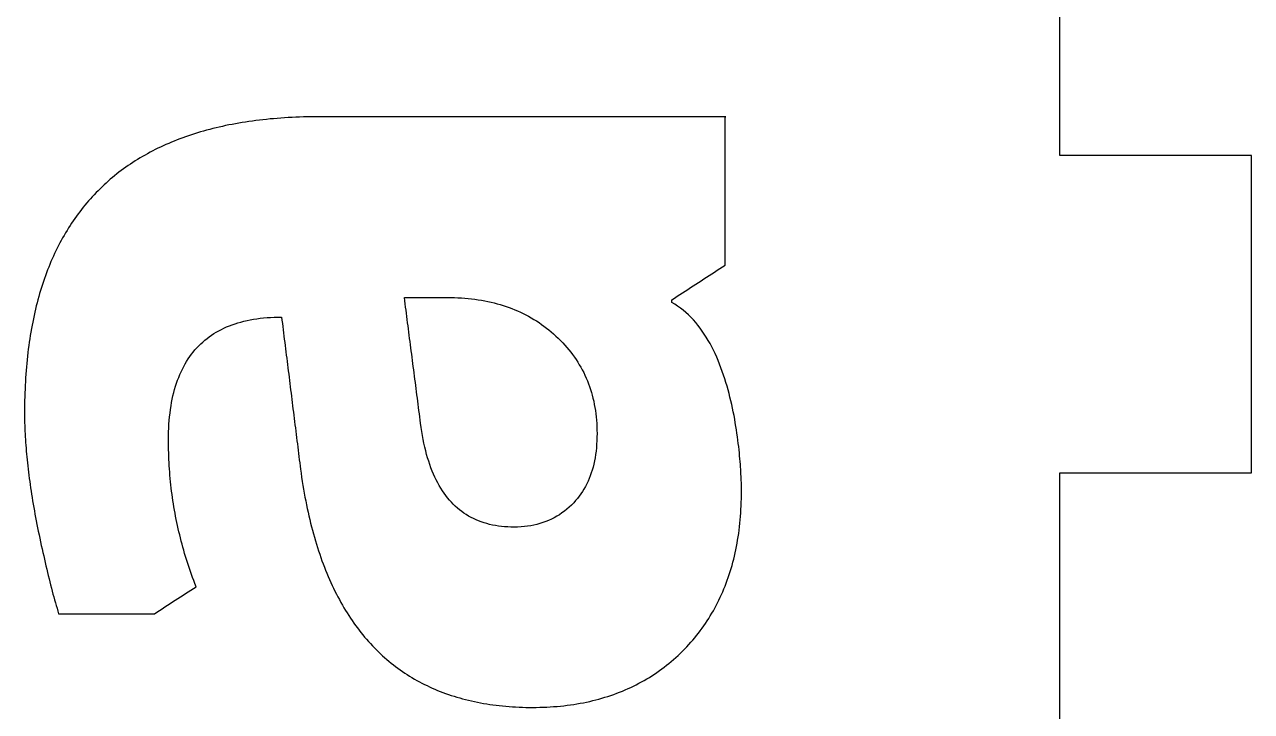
# Model space of a CAD drawing. Extents: x 10 to 860, y -140 to 140.
# Drawn here: x 31.6 to 70, y -2.5 to 18.98 of the extents above; entities that cross this region are included whole.
import ezdxf

# ---------------------------------------------------------------- set-up
doc = ezdxf.new("R2010")
doc.units = 0

# ---------------------------------------------------------------- blocks, each defined once
blk = doc.blocks.new('SHAPE2DVIEW004')
at = {"layer": 'Views', "color": 0}
for p, q in [((64, 14.889), (64, 24.815)), ((70, 14.889), (64, 14.889)), ((70, 4.963), (70, 14.889)), ((64, -4.963), (64, 4.963)), ((64, 4.963), (70, 4.963))]:
    blk.add_line(p, q, dxfattribs=at)
blk = doc.blocks.new('SHAPE2DVIEW006')
at = {"layer": 'Views', "color": 0}
for points in [[(40.816, 16.097), (40.693, 16.096), (40.572, 16.095), (40.451, 16.093), (40.331, 16.09), (40.211, 16.086), (40.093, 16.082), (39.975, 16.076), (39.859, 16.07), (39.743, 16.063), (39.627, 16.055), (39.513, 16.047), (39.4, 16.037), (39.287, 16.027), (39.175, 16.016), (39.064, 16.004), (38.954, 15.991), (38.845, 15.978), (38.736, 15.963), (38.628, 15.948), (38.521, 15.932), (38.415, 15.915), (38.31, 15.898), (38.206, 15.879), (38.102, 15.86), (37.999, 15.84), (37.897, 15.819), (37.796, 15.797), (37.696, 15.774), (37.596, 15.751), (37.497, 15.727), (37.399, 15.702), (37.302, 15.676), (37.206, 15.649), (37.111, 15.622), (37.016, 15.593), (36.922, 15.564), (36.829, 15.534), (36.737, 15.503), (36.646, 15.472), (36.555, 15.439), (36.466, 15.406), (36.377, 15.372), (36.289, 15.337), (36.202, 15.301), (36.115, 15.264), (36.03, 15.227), (35.945, 15.189), (35.861, 15.15), (35.778, 15.11), (35.696, 15.069), (35.614, 15.028), (35.533, 14.985), (35.454, 14.942), (35.375, 14.898), (35.296, 14.854), (35.219, 14.808), (35.143, 14.761), (35.067, 14.714), (34.992, 14.666), (34.918, 14.617), (34.845, 14.568), (34.772, 14.517), (34.7, 14.466), (34.63, 14.413), (34.56, 14.36), (34.49, 14.307), (34.422, 14.252), (34.355, 14.196), (34.288, 14.14), (34.222, 14.083), (34.157, 14.025), (34.093, 13.966), (34.029, 13.907), (33.967, 13.846), (33.905, 13.785), (33.844, 13.723), (33.784, 13.66), (33.724, 13.597), (33.666, 13.532), (33.608, 13.467), (33.551, 13.401), (33.495, 13.334), (33.44, 13.266), (33.386, 13.197), (33.332, 13.128), (33.279, 13.057), (33.227, 12.986), (33.176, 12.914), (33.126, 12.842), (33.076, 12.768), (33.028, 12.694), (32.98, 12.619), (32.933, 12.543), (32.886, 12.466), (32.841, 12.388), (32.796, 12.31), (32.753, 12.23), (32.71, 12.15), (32.668, 12.069), (32.626, 11.987), (32.586, 11.905), (32.546, 11.821), (32.507, 11.737), (32.469, 11.652), (32.432, 11.566), (32.396, 11.479), (32.36, 11.392), (32.325, 11.304), (32.291, 11.214), (32.258, 11.124), (32.226, 11.034), (32.194, 10.942), (32.164, 10.85), (32.134, 10.756), (32.105, 10.662), (32.077, 10.567), (32.049, 10.472), (32.023, 10.375), (31.997, 10.278), (31.972, 10.179), (31.948, 10.08), (31.924, 9.98), (31.902, 9.88), (31.88, 9.778), (31.859, 9.676), (31.839, 9.573), (31.82, 9.469), (31.802, 9.364), (31.784, 9.258), (31.768, 9.152), (31.752, 9.045), (31.736, 8.937), (31.722, 8.828), (31.709, 8.718), (31.696, 8.608), (31.684, 8.496), (31.673, 8.384), (31.663, 8.271), (31.653, 8.157), (31.645, 8.043), (31.637, 7.927), (31.63, 7.811), (31.624, 7.694), (31.619, 7.576), (31.614, 7.457), (31.611, 7.337), (31.608, 7.217), (31.606, 7.096), (31.604, 6.974), (31.604, 6.851)], [(40.816, 16.097), (40.693, 16.096), (40.572, 16.095), (40.451, 16.093), (40.331, 16.09), (40.211, 16.086), (40.093, 16.082), (39.975, 16.076), (39.859, 16.07), (39.743, 16.063), (39.627, 16.055), (39.513, 16.047), (39.4, 16.037), (39.287, 16.027), (39.175, 16.016), (39.064, 16.004), (38.954, 15.991), (38.845, 15.978), (38.736, 15.963), (38.628, 15.948), (38.521, 15.932), (38.415, 15.915), (38.31, 15.898), (38.206, 15.879), (38.102, 15.86), (37.999, 15.84), (37.897, 15.819), (37.796, 15.797), (37.696, 15.774), (37.596, 15.751), (37.497, 15.727), (37.399, 15.702), (37.302, 15.676), (37.206, 15.649), (37.111, 15.622), (37.016, 15.593), (36.922, 15.564), (36.829, 15.534), (36.737, 15.503), (36.646, 15.472), (36.555, 15.439), (36.466, 15.406), (36.377, 15.372), (36.289, 15.337), (36.202, 15.301), (36.115, 15.264), (36.03, 15.227), (35.945, 15.189), (35.861, 15.15), (35.778, 15.11), (35.696, 15.069), (35.614, 15.028), (35.533, 14.985), (35.454, 14.942), (35.375, 14.898), (35.296, 14.854), (35.219, 14.808), (35.143, 14.761), (35.067, 14.714), (34.992, 14.666), (34.918, 14.617), (34.845, 14.568), (34.772, 14.517), (34.7, 14.466), (34.63, 14.413), (34.56, 14.36), (34.49, 14.307), (34.422, 14.252), (34.355, 14.196), (34.288, 14.14), (34.222, 14.083), (34.157, 14.025), (34.093, 13.966), (34.029, 13.907), (33.967, 13.846), (33.905, 13.785), (33.844, 13.723), (33.784, 13.66), (33.724, 13.597), (33.666, 13.532), (33.608, 13.467), (33.551, 13.401), (33.495, 13.334), (33.44, 13.266), (33.386, 13.197), (33.332, 13.128), (33.279, 13.057), (33.227, 12.986), (33.176, 12.914), (33.126, 12.842), (33.076, 12.768), (33.028, 12.694), (32.98, 12.619), (32.933, 12.543), (32.886, 12.466), (32.841, 12.388), (32.796, 12.31), (32.753, 12.23), (32.71, 12.15), (32.668, 12.069), (32.626, 11.987), (32.586, 11.905), (32.546, 11.821), (32.507, 11.737), (32.469, 11.652), (32.432, 11.566), (32.396, 11.479), (32.36, 11.392), (32.325, 11.304), (32.291, 11.214), (32.258, 11.124), (32.226, 11.034), (32.194, 10.942), (32.164, 10.85), (32.134, 10.756), (32.105, 10.662), (32.077, 10.567), (32.049, 10.472), (32.023, 10.375), (31.997, 10.278), (31.972, 10.179), (31.948, 10.08), (31.924, 9.98), (31.902, 9.88), (31.88, 9.778), (31.859, 9.676), (31.839, 9.573), (31.82, 9.469), (31.802, 9.364), (31.784, 9.258), (31.768, 9.152), (31.752, 9.045), (31.736, 8.937), (31.722, 8.828), (31.709, 8.718), (31.696, 8.608), (31.684, 8.496), (31.673, 8.384), (31.663, 8.271), (31.653, 8.157), (31.645, 8.043), (31.637, 7.927), (31.63, 7.811), (31.624, 7.694), (31.619, 7.576), (31.614, 7.457), (31.611, 7.337), (31.608, 7.217), (31.606, 7.096), (31.604, 6.974), (31.604, 6.851)], [(53.55, 16.097), (53.45, 16.097), (53.351, 16.097), (53.251, 16.097), (53.152, 16.097), (53.052, 16.097), (52.953, 16.097), (52.853, 16.097), (52.754, 16.097), (52.654, 16.097), (52.555, 16.097), (52.455, 16.097), (52.356, 16.097), (52.256, 16.097), (52.157, 16.097), (52.057, 16.097), (51.958, 16.097), (51.858, 16.097), (51.759, 16.097), (51.659, 16.097), (51.56, 16.097), (51.46, 16.097), (51.361, 16.097), (51.261, 16.097), (51.162, 16.097), (51.063, 16.097), (50.963, 16.097), (50.864, 16.097), (50.764, 16.097), (50.665, 16.097), (50.565, 16.097), (50.466, 16.097), (50.366, 16.097), (50.267, 16.097), (50.167, 16.097), (50.068, 16.097), (49.968, 16.097), (49.869, 16.097), (49.769, 16.097), (49.67, 16.097), (49.57, 16.097), (49.471, 16.097), (49.371, 16.097), (49.272, 16.097), (49.172, 16.097), (49.073, 16.097), (48.973, 16.097), (48.874, 16.097), (48.774, 16.097), (48.675, 16.097), (48.575, 16.097), (48.476, 16.097), (48.376, 16.097), (48.277, 16.097), (48.178, 16.097), (48.078, 16.097), (47.979, 16.097), (47.879, 16.097), (47.78, 16.097), (47.68, 16.097), (47.581, 16.097), (47.481, 16.097), (47.382, 16.097), (47.282, 16.097), (47.183, 16.097), (47.083, 16.097), (46.984, 16.097), (46.884, 16.097), (46.785, 16.097), (46.685, 16.097), (46.586, 16.097), (46.486, 16.097), (46.387, 16.097), (46.287, 16.097), (46.188, 16.097), (46.088, 16.097), (45.989, 16.097), (45.889, 16.097), (45.79, 16.097), (45.69, 16.097), (45.591, 16.097), (45.491, 16.097), (45.392, 16.097), (45.292, 16.097), (45.193, 16.097), (45.094, 16.097), (44.994, 16.097), (44.895, 16.097), (44.795, 16.097), (44.696, 16.097), (44.596, 16.097), (44.497, 16.097), (44.397, 16.097), (44.298, 16.097), (44.198, 16.097), (44.099, 16.097), (43.999, 16.097), (43.9, 16.097), (43.8, 16.097), (43.701, 16.097), (43.601, 16.097), (43.502, 16.097), (43.402, 16.097), (43.303, 16.097), (43.203, 16.097), (43.104, 16.097), (43.004, 16.097), (42.905, 16.097), (42.805, 16.097), (42.706, 16.097), (42.606, 16.097), (42.507, 16.097), (42.407, 16.097), (42.308, 16.097), (42.209, 16.097), (42.109, 16.097), (42.01, 16.097), (41.91, 16.097), (41.811, 16.097), (41.711, 16.097), (41.612, 16.097), (41.512, 16.097), (41.413, 16.097), (41.313, 16.097), (41.214, 16.097), (41.114, 16.097), (41.015, 16.097), (40.915, 16.097), (40.816, 16.097)], [(53.55, 16.097), (53.45, 16.097), (53.351, 16.097), (53.251, 16.097), (53.152, 16.097), (53.052, 16.097), (52.953, 16.097), (52.853, 16.097), (52.754, 16.097), (52.654, 16.097), (52.555, 16.097), (52.455, 16.097), (52.356, 16.097), (52.256, 16.097), (52.157, 16.097), (52.057, 16.097), (51.958, 16.097), (51.858, 16.097), (51.759, 16.097), (51.659, 16.097), (51.56, 16.097), (51.46, 16.097), (51.361, 16.097), (51.261, 16.097), (51.162, 16.097), (51.063, 16.097), (50.963, 16.097), (50.864, 16.097), (50.764, 16.097), (50.665, 16.097), (50.565, 16.097), (50.466, 16.097), (50.366, 16.097), (50.267, 16.097), (50.167, 16.097), (50.068, 16.097), (49.968, 16.097), (49.869, 16.097), (49.769, 16.097), (49.67, 16.097), (49.57, 16.097), (49.471, 16.097), (49.371, 16.097), (49.272, 16.097), (49.172, 16.097), (49.073, 16.097), (48.973, 16.097), (48.874, 16.097), (48.774, 16.097), (48.675, 16.097), (48.575, 16.097), (48.476, 16.097), (48.376, 16.097), (48.277, 16.097), (48.178, 16.097), (48.078, 16.097), (47.979, 16.097), (47.879, 16.097), (47.78, 16.097), (47.68, 16.097), (47.581, 16.097), (47.481, 16.097), (47.382, 16.097), (47.282, 16.097), (47.183, 16.097), (47.083, 16.097), (46.984, 16.097), (46.884, 16.097), (46.785, 16.097), (46.685, 16.097), (46.586, 16.097), (46.486, 16.097), (46.387, 16.097), (46.287, 16.097), (46.188, 16.097), (46.088, 16.097), (45.989, 16.097), (45.889, 16.097), (45.79, 16.097), (45.69, 16.097), (45.591, 16.097), (45.491, 16.097), (45.392, 16.097), (45.292, 16.097), (45.193, 16.097), (45.094, 16.097), (44.994, 16.097), (44.895, 16.097), (44.795, 16.097), (44.696, 16.097), (44.596, 16.097), (44.497, 16.097), (44.397, 16.097), (44.298, 16.097), (44.198, 16.097), (44.099, 16.097), (43.999, 16.097), (43.9, 16.097), (43.8, 16.097), (43.701, 16.097), (43.601, 16.097), (43.502, 16.097), (43.402, 16.097), (43.303, 16.097), (43.203, 16.097), (43.104, 16.097), (43.004, 16.097), (42.905, 16.097), (42.805, 16.097), (42.706, 16.097), (42.606, 16.097), (42.507, 16.097), (42.407, 16.097), (42.308, 16.097), (42.209, 16.097), (42.109, 16.097), (42.01, 16.097), (41.91, 16.097), (41.811, 16.097), (41.711, 16.097), (41.612, 16.097), (41.512, 16.097), (41.413, 16.097), (41.313, 16.097), (41.214, 16.097), (41.114, 16.097), (41.015, 16.097), (40.915, 16.097), (40.816, 16.097)], [(53.533, 16.097), (53.55, 16.097)], [(53.533, 11.457), (53.533, 11.556), (53.533, 11.654), (53.533, 11.753), (53.533, 11.852), (53.533, 11.95), (53.533, 12.049), (53.533, 12.148), (53.533, 12.247), (53.533, 12.345), (53.533, 12.444), (53.533, 12.543), (53.533, 12.641), (53.533, 12.74), (53.533, 12.839), (53.533, 12.938), (53.533, 13.036), (53.533, 13.135), (53.533, 13.234), (53.533, 13.332), (53.533, 13.431), (53.533, 13.53), (53.533, 13.629), (53.533, 13.727), (53.533, 13.826), (53.533, 13.925), (53.533, 14.023), (53.533, 14.122), (53.533, 14.221), (53.533, 14.32), (53.533, 14.418), (53.533, 14.517), (53.533, 14.616), (53.533, 14.714), (53.533, 14.813), (53.533, 14.912), (53.533, 15.011), (53.533, 15.109), (53.533, 15.208), (53.533, 15.307), (53.533, 15.406), (53.533, 15.504), (53.533, 15.603), (53.533, 15.702), (53.533, 15.8), (53.533, 15.899), (53.533, 15.998), (53.533, 16.097)], [(53.533, 11.457), (53.533, 11.556), (53.533, 11.654), (53.533, 11.753), (53.533, 11.852), (53.533, 11.95), (53.533, 12.049), (53.533, 12.148), (53.533, 12.247), (53.533, 12.345), (53.533, 12.444), (53.533, 12.543), (53.533, 12.641), (53.533, 12.74), (53.533, 12.839), (53.533, 12.938), (53.533, 13.036), (53.533, 13.135), (53.533, 13.234), (53.533, 13.332), (53.533, 13.431), (53.533, 13.53), (53.533, 13.629), (53.533, 13.727), (53.533, 13.826), (53.533, 13.925), (53.533, 14.023), (53.533, 14.122), (53.533, 14.221), (53.533, 14.32), (53.533, 14.418), (53.533, 14.517), (53.533, 14.616), (53.533, 14.714), (53.533, 14.813), (53.533, 14.912), (53.533, 15.011), (53.533, 15.109), (53.533, 15.208), (53.533, 15.307), (53.533, 15.406), (53.533, 15.504), (53.533, 15.603), (53.533, 15.702), (53.533, 15.8), (53.533, 15.899), (53.533, 15.998), (53.533, 16.097)], [(51.856, 10.373), (51.94, 10.427), (52.024, 10.481), (52.108, 10.536), (52.192, 10.59), (52.275, 10.644), (52.359, 10.698), (52.443, 10.752), (52.527, 10.807), (52.611, 10.861), (52.694, 10.915), (52.778, 10.969), (52.862, 11.023), (52.946, 11.077), (53.03, 11.132), (53.114, 11.186), (53.197, 11.24), (53.281, 11.294), (53.365, 11.348), (53.449, 11.403), (53.533, 11.457)], [(51.856, 10.373), (51.94, 10.427), (52.024, 10.481), (52.108, 10.536), (52.192, 10.59), (52.275, 10.644), (52.359, 10.698), (52.443, 10.752), (52.527, 10.807), (52.611, 10.861), (52.694, 10.915), (52.778, 10.969), (52.862, 11.023), (52.946, 11.077), (53.03, 11.132), (53.114, 11.186), (53.197, 11.24), (53.281, 11.294), (53.365, 11.348), (53.449, 11.403), (53.533, 11.457)], [(43.491, 10.441), (43.588, 10.441), (43.685, 10.441), (43.782, 10.441), (43.88, 10.441), (43.977, 10.441), (44.074, 10.441), (44.171, 10.441), (44.268, 10.441), (44.365, 10.441), (44.462, 10.441), (44.559, 10.441), (44.656, 10.441), (44.753, 10.441), (44.85, 10.441), (44.947, 10.441)], [(43.491, 10.441), (43.588, 10.441), (43.685, 10.441), (43.782, 10.441), (43.88, 10.441), (43.977, 10.441), (44.074, 10.441), (44.171, 10.441), (44.268, 10.441), (44.365, 10.441), (44.462, 10.441), (44.559, 10.441), (44.656, 10.441), (44.753, 10.441), (44.85, 10.441), (44.947, 10.441)], [(43.999, 6.512), (43.986, 6.61), (43.974, 6.709), (43.961, 6.807), (43.948, 6.905), (43.936, 7.003), (43.923, 7.102), (43.91, 7.2), (43.898, 7.298), (43.885, 7.396), (43.872, 7.494), (43.859, 7.593), (43.847, 7.691), (43.834, 7.789), (43.821, 7.887), (43.809, 7.985), (43.796, 8.084), (43.783, 8.182), (43.771, 8.28), (43.758, 8.378), (43.745, 8.477), (43.733, 8.575), (43.72, 8.673), (43.707, 8.771), (43.694, 8.869), (43.682, 8.968), (43.669, 9.066), (43.656, 9.164), (43.644, 9.262), (43.631, 9.36), (43.618, 9.459), (43.605, 9.557), (43.593, 9.655), (43.58, 9.753), (43.567, 9.852), (43.555, 9.95), (43.542, 10.048), (43.529, 10.146), (43.517, 10.244), (43.504, 10.343), (43.491, 10.441)], [(43.999, 6.512), (43.986, 6.61), (43.974, 6.709), (43.961, 6.807), (43.948, 6.905), (43.936, 7.003), (43.923, 7.102), (43.91, 7.2), (43.898, 7.298), (43.885, 7.396), (43.872, 7.494), (43.859, 7.593), (43.847, 7.691), (43.834, 7.789), (43.821, 7.887), (43.809, 7.985), (43.796, 8.084), (43.783, 8.182), (43.771, 8.28), (43.758, 8.378), (43.745, 8.477), (43.733, 8.575), (43.72, 8.673), (43.707, 8.771), (43.694, 8.869), (43.682, 8.968), (43.669, 9.066), (43.656, 9.164), (43.644, 9.262), (43.631, 9.36), (43.618, 9.459), (43.605, 9.557), (43.593, 9.655), (43.58, 9.753), (43.567, 9.852), (43.555, 9.95), (43.542, 10.048), (43.529, 10.146), (43.517, 10.244), (43.504, 10.343), (43.491, 10.441)], [(44.947, 10.441), (45.058, 10.439), (45.168, 10.435), (45.277, 10.429), (45.384, 10.421), (45.49, 10.412), (45.595, 10.401), (45.699, 10.388), (45.802, 10.374), (45.904, 10.358), (46.004, 10.34), (46.104, 10.32), (46.202, 10.298), (46.299, 10.275), (46.395, 10.25), (46.49, 10.223), (46.584, 10.194), (46.676, 10.164), (46.768, 10.132), (46.858, 10.098), (46.948, 10.062), (47.036, 10.024), (47.123, 9.985), (47.209, 9.943), (47.294, 9.9), (47.378, 9.855), (47.461, 9.808), (47.543, 9.76), (47.624, 9.709), (47.704, 9.657), (47.782, 9.603), (47.86, 9.547), (47.936, 9.489), (48.012, 9.429), (48.087, 9.367), (48.16, 9.304), (48.233, 9.239)], [(44.947, 10.441), (45.058, 10.439), (45.168, 10.435), (45.277, 10.429), (45.384, 10.421), (45.49, 10.412), (45.595, 10.401), (45.699, 10.388), (45.802, 10.374), (45.904, 10.358), (46.004, 10.34), (46.104, 10.32), (46.202, 10.298), (46.299, 10.275), (46.395, 10.25), (46.49, 10.223), (46.584, 10.194), (46.676, 10.164), (46.768, 10.132), (46.858, 10.098), (46.948, 10.062), (47.036, 10.024), (47.123, 9.985), (47.209, 9.943), (47.294, 9.9), (47.378, 9.855), (47.461, 9.808), (47.543, 9.76), (47.624, 9.709), (47.704, 9.657), (47.782, 9.603), (47.86, 9.547), (47.936, 9.489), (48.012, 9.429), (48.087, 9.367), (48.16, 9.304), (48.233, 9.239)], [(51.856, 10.288), (51.856, 10.373)], [(51.856, 10.288), (51.856, 10.373)], [(54.041, 4.379), (54.041, 4.404), (54.04, 4.435), (54.04, 4.47), (54.039, 4.511), (54.038, 4.556), (54.037, 4.605), (54.036, 4.658), (54.033, 4.716), (54.031, 4.778), (54.028, 4.844), (54.025, 4.913), (54.021, 4.986), (54.016, 5.062), (54.011, 5.142), (54.005, 5.225), (53.998, 5.31), (53.991, 5.399), (53.983, 5.491), (53.974, 5.585), (53.964, 5.681), (53.953, 5.78), (53.941, 5.881), (53.928, 5.984), (53.914, 6.088), (53.899, 6.195), (53.883, 6.303), (53.866, 6.413), (53.848, 6.523), (53.828, 6.635), (53.807, 6.749), (53.785, 6.862), (53.761, 6.977), (53.736, 7.092), (53.709, 7.208), (53.681, 7.324), (53.652, 7.44), (53.621, 7.556), (53.588, 7.672), (53.554, 7.788), (53.518, 7.903), (53.48, 8.018), (53.44, 8.132), (53.399, 8.245), (53.356, 8.357), (53.311, 8.468), (53.264, 8.578), (53.215, 8.687), (53.164, 8.794), (53.111, 8.899), (53.056, 9.002), (52.998, 9.103), (52.939, 9.203), (52.877, 9.3), (52.813, 9.394), (52.747, 9.486), (52.679, 9.575), (52.608, 9.662), (52.534, 9.745), (52.459, 9.826), (52.38, 9.903), (52.3, 9.976), (52.216, 10.046), (52.13, 10.113), (52.042, 10.175), (51.95, 10.234), (51.856, 10.288)], [(54.041, 4.379), (54.041, 4.404), (54.04, 4.435), (54.04, 4.47), (54.039, 4.511), (54.038, 4.556), (54.037, 4.605), (54.036, 4.658), (54.033, 4.716), (54.031, 4.778), (54.028, 4.844), (54.025, 4.913), (54.021, 4.986), (54.016, 5.062), (54.011, 5.142), (54.005, 5.225), (53.998, 5.31), (53.991, 5.399), (53.983, 5.491), (53.974, 5.585), (53.964, 5.681), (53.953, 5.78), (53.941, 5.881), (53.928, 5.984), (53.914, 6.088), (53.899, 6.195), (53.883, 6.303), (53.866, 6.413), (53.848, 6.523), (53.828, 6.635), (53.807, 6.749), (53.785, 6.862), (53.761, 6.977), (53.736, 7.092), (53.709, 7.208), (53.681, 7.324), (53.652, 7.44), (53.621, 7.556), (53.588, 7.672), (53.554, 7.788), (53.518, 7.903), (53.48, 8.018), (53.44, 8.132), (53.399, 8.245), (53.356, 8.357), (53.311, 8.468), (53.264, 8.578), (53.215, 8.687), (53.164, 8.794), (53.111, 8.899), (53.056, 9.002), (52.998, 9.103), (52.939, 9.203), (52.877, 9.3), (52.813, 9.394), (52.747, 9.486), (52.679, 9.575), (52.608, 9.662), (52.534, 9.745), (52.459, 9.826), (52.38, 9.903), (52.3, 9.976), (52.216, 10.046), (52.13, 10.113), (52.042, 10.175), (51.95, 10.234), (51.856, 10.288)], [(36.108, 5.987), (36.109, 6.114), (36.112, 6.239), (36.117, 6.361), (36.124, 6.482), (36.133, 6.6), (36.144, 6.716), (36.157, 6.83), (36.171, 6.942), (36.188, 7.052), (36.207, 7.16), (36.228, 7.265), (36.25, 7.369), (36.275, 7.47), (36.302, 7.57), (36.33, 7.667), (36.361, 7.762), (36.393, 7.854), (36.428, 7.945), (36.464, 8.034), (36.503, 8.12), (36.543, 8.205), (36.586, 8.287), (36.63, 8.367), (36.676, 8.445), (36.724, 8.521), (36.775, 8.595), (36.827, 8.666), (36.881, 8.736), (36.937, 8.803), (36.995, 8.868), (37.055, 8.931), (37.117, 8.992), (37.181, 9.051), (37.247, 9.108), (37.315, 9.162), (37.385, 9.215), (37.457, 9.265), (37.53, 9.313), (37.606, 9.359), (37.684, 9.403), (37.763, 9.445), (37.845, 9.484), (37.928, 9.522), (38.014, 9.557), (38.101, 9.59), (38.191, 9.621), (38.282, 9.65), (38.375, 9.677), (38.471, 9.702), (38.568, 9.724), (38.667, 9.744), (38.768, 9.763), (38.871, 9.779), (38.976, 9.793), (39.083, 9.804), (39.192, 9.814), (39.303, 9.822), (39.416, 9.827), (39.531, 9.83), (39.647, 9.831)], [(36.108, 5.987), (36.109, 6.114), (36.112, 6.239), (36.117, 6.361), (36.124, 6.482), (36.133, 6.6), (36.144, 6.716), (36.157, 6.83), (36.171, 6.942), (36.188, 7.052), (36.207, 7.16), (36.228, 7.265), (36.25, 7.369), (36.275, 7.47), (36.302, 7.57), (36.33, 7.667), (36.361, 7.762), (36.393, 7.854), (36.428, 7.945), (36.464, 8.034), (36.503, 8.12), (36.543, 8.205), (36.586, 8.287), (36.63, 8.367), (36.676, 8.445), (36.724, 8.521), (36.775, 8.595), (36.827, 8.666), (36.881, 8.736), (36.937, 8.803), (36.995, 8.868), (37.055, 8.931), (37.117, 8.992), (37.181, 9.051), (37.247, 9.108), (37.315, 9.162), (37.385, 9.215), (37.457, 9.265), (37.53, 9.313), (37.606, 9.359), (37.684, 9.403), (37.763, 9.445), (37.845, 9.484), (37.928, 9.522), (38.014, 9.557), (38.101, 9.59), (38.191, 9.621), (38.282, 9.65), (38.375, 9.677), (38.471, 9.702), (38.568, 9.724), (38.667, 9.744), (38.768, 9.763), (38.871, 9.779), (38.976, 9.793), (39.083, 9.804), (39.192, 9.814), (39.303, 9.822), (39.416, 9.827), (39.531, 9.83), (39.647, 9.831)], [(39.647, 9.831), (39.66, 9.732), (39.672, 9.633), (39.684, 9.534), (39.697, 9.435), (39.709, 9.336), (39.721, 9.236), (39.734, 9.137), (39.746, 9.038), (39.758, 8.939), (39.771, 8.84), (39.783, 8.741), (39.795, 8.642), (39.808, 8.543), (39.82, 8.443), (39.833, 8.344), (39.845, 8.245), (39.857, 8.146), (39.87, 8.047), (39.882, 7.948), (39.894, 7.849), (39.907, 7.749), (39.919, 7.65), (39.931, 7.551), (39.944, 7.452), (39.956, 7.353), (39.968, 7.254), (39.981, 7.155), (39.993, 7.056), (40.005, 6.956), (40.018, 6.857), (40.03, 6.758), (40.042, 6.659), (40.055, 6.56), (40.067, 6.461), (40.079, 6.362), (40.092, 6.263), (40.104, 6.163), (40.117, 6.064), (40.129, 5.965), (40.141, 5.866), (40.154, 5.767), (40.166, 5.668), (40.178, 5.569), (40.191, 5.469), (40.203, 5.37), (40.215, 5.271), (40.228, 5.172), (40.24, 5.073)], [(39.647, 9.831), (39.66, 9.732), (39.672, 9.633), (39.684, 9.534), (39.697, 9.435), (39.709, 9.336), (39.721, 9.236), (39.734, 9.137), (39.746, 9.038), (39.758, 8.939), (39.771, 8.84), (39.783, 8.741), (39.795, 8.642), (39.808, 8.543), (39.82, 8.443), (39.833, 8.344), (39.845, 8.245), (39.857, 8.146), (39.87, 8.047), (39.882, 7.948), (39.894, 7.849), (39.907, 7.749), (39.919, 7.65), (39.931, 7.551), (39.944, 7.452), (39.956, 7.353), (39.968, 7.254), (39.981, 7.155), (39.993, 7.056), (40.005, 6.956), (40.018, 6.857), (40.03, 6.758), (40.042, 6.659), (40.055, 6.56), (40.067, 6.461), (40.079, 6.362), (40.092, 6.263), (40.104, 6.163), (40.117, 6.064), (40.129, 5.965), (40.141, 5.866), (40.154, 5.767), (40.166, 5.668), (40.178, 5.569), (40.191, 5.469), (40.203, 5.37), (40.215, 5.271), (40.228, 5.172), (40.24, 5.073)], [(48.233, 9.239), (48.305, 9.17), (48.376, 9.1), (48.445, 9.029), (48.511, 8.957), (48.576, 8.884), (48.638, 8.81), (48.698, 8.735), (48.756, 8.658), (48.812, 8.581), (48.865, 8.502), (48.917, 8.423), (48.966, 8.342), (49.013, 8.261), (49.059, 8.178), (49.102, 8.094), (49.142, 8.009), (49.181, 7.923), (49.218, 7.836), (49.252, 7.748), (49.285, 7.659), (49.315, 7.568), (49.343, 7.477), (49.369, 7.384), (49.393, 7.291), (49.415, 7.196), (49.435, 7.1), (49.453, 7.004), (49.469, 6.906), (49.482, 6.807), (49.493, 6.707), (49.503, 6.606), (49.51, 6.504), (49.515, 6.4), (49.518, 6.296), (49.519, 6.191)], [(48.233, 9.239), (48.305, 9.17), (48.376, 9.1), (48.445, 9.029), (48.511, 8.957), (48.576, 8.884), (48.638, 8.81), (48.698, 8.735), (48.756, 8.658), (48.812, 8.581), (48.865, 8.502), (48.917, 8.423), (48.966, 8.342), (49.013, 8.261), (49.059, 8.178), (49.102, 8.094), (49.142, 8.009), (49.181, 7.923), (49.218, 7.836), (49.252, 7.748), (49.285, 7.659), (49.315, 7.568), (49.343, 7.477), (49.369, 7.384), (49.393, 7.291), (49.415, 7.196), (49.435, 7.1), (49.453, 7.004), (49.469, 6.906), (49.482, 6.807), (49.493, 6.707), (49.503, 6.606), (49.51, 6.504), (49.515, 6.4), (49.518, 6.296), (49.519, 6.191)], [(31.604, 6.851), (31.604, 6.769), (31.605, 6.687), (31.606, 6.604), (31.608, 6.52), (31.611, 6.435), (31.614, 6.35), (31.618, 6.264), (31.622, 6.177), (31.626, 6.089), (31.632, 6.001), (31.638, 5.912), (31.644, 5.822), (31.651, 5.732), (31.659, 5.64), (31.667, 5.548), (31.675, 5.456), (31.685, 5.362), (31.694, 5.268), (31.705, 5.173), (31.716, 5.078), (31.727, 4.982), (31.74, 4.885), (31.752, 4.787), (31.766, 4.689), (31.779, 4.59), (31.794, 4.49), (31.809, 4.389), (31.824, 4.288), (31.841, 4.186), (31.857, 4.084), (31.875, 3.981), (31.893, 3.877), (31.911, 3.772), (31.93, 3.667), (31.95, 3.561), (31.97, 3.455), (31.991, 3.347), (32.013, 3.239), (32.035, 3.131), (32.057, 3.021), (32.081, 2.912), (32.105, 2.801), (32.129, 2.69), (32.154, 2.578), (32.18, 2.465)], [(31.604, 6.851), (31.604, 6.769), (31.605, 6.687), (31.606, 6.604), (31.608, 6.52), (31.611, 6.435), (31.614, 6.35), (31.618, 6.264), (31.622, 6.177), (31.626, 6.089), (31.632, 6.001), (31.638, 5.912), (31.644, 5.822), (31.651, 5.732), (31.659, 5.64), (31.667, 5.548), (31.675, 5.456), (31.685, 5.362), (31.694, 5.268), (31.705, 5.173), (31.716, 5.078), (31.727, 4.982), (31.74, 4.885), (31.752, 4.787), (31.766, 4.689), (31.779, 4.59), (31.794, 4.49), (31.809, 4.389), (31.824, 4.288), (31.841, 4.186), (31.857, 4.084), (31.875, 3.981), (31.893, 3.877), (31.911, 3.772), (31.93, 3.667), (31.95, 3.561), (31.97, 3.455), (31.991, 3.347), (32.013, 3.239), (32.035, 3.131), (32.057, 3.021), (32.081, 2.912), (32.105, 2.801), (32.129, 2.69), (32.154, 2.578), (32.18, 2.465)], [(46.929, 3.261), (46.826, 3.262), (46.725, 3.266), (46.626, 3.273), (46.529, 3.283), (46.433, 3.295), (46.339, 3.31), (46.247, 3.327), (46.157, 3.348), (46.069, 3.371), (45.983, 3.396), (45.898, 3.425), (45.815, 3.456), (45.734, 3.49), (45.655, 3.526), (45.577, 3.566), (45.502, 3.608), (45.428, 3.652), (45.356, 3.7), (45.285, 3.75), (45.217, 3.803), (45.15, 3.858), (45.085, 3.916), (45.022, 3.977), (44.961, 4.041), (44.901, 4.107), (44.843, 4.176), (44.787, 4.248), (44.733, 4.323), (44.68, 4.4), (44.629, 4.48), (44.581, 4.562), (44.533, 4.648), (44.488, 4.736), (44.444, 4.826), (44.402, 4.92), (44.362, 5.016), (44.324, 5.115), (44.287, 5.216), (44.252, 5.321), (44.219, 5.428), (44.188, 5.537), (44.158, 5.65), (44.13, 5.765), (44.104, 5.883), (44.079, 6.003), (44.057, 6.126), (44.036, 6.252), (44.017, 6.381), (43.999, 6.512)], [(46.929, 3.261), (46.826, 3.262), (46.725, 3.266), (46.626, 3.273), (46.529, 3.283), (46.433, 3.295), (46.339, 3.31), (46.247, 3.327), (46.157, 3.348), (46.069, 3.371), (45.983, 3.396), (45.898, 3.425), (45.815, 3.456), (45.734, 3.49), (45.655, 3.526), (45.577, 3.566), (45.502, 3.608), (45.428, 3.652), (45.356, 3.7), (45.285, 3.75), (45.217, 3.803), (45.15, 3.858), (45.085, 3.916), (45.022, 3.977), (44.961, 4.041), (44.901, 4.107), (44.843, 4.176), (44.787, 4.248), (44.733, 4.323), (44.68, 4.4), (44.629, 4.48), (44.581, 4.562), (44.533, 4.648), (44.488, 4.736), (44.444, 4.826), (44.402, 4.92), (44.362, 5.016), (44.324, 5.115), (44.287, 5.216), (44.252, 5.321), (44.219, 5.428), (44.188, 5.537), (44.158, 5.65), (44.13, 5.765), (44.104, 5.883), (44.079, 6.003), (44.057, 6.126), (44.036, 6.252), (44.017, 6.381), (43.999, 6.512)], [(49.519, 6.191), (49.518, 6.075), (49.515, 5.962), (49.508, 5.852), (49.5, 5.743), (49.488, 5.637), (49.475, 5.533), (49.459, 5.431), (49.44, 5.331), (49.419, 5.234), (49.395, 5.139), (49.368, 5.045), (49.34, 4.954), (49.308, 4.865), (49.274, 4.779), (49.238, 4.694), (49.198, 4.611), (49.157, 4.531), (49.112, 4.452), (49.065, 4.376), (49.016, 4.301), (48.964, 4.229), (48.909, 4.158), (48.851, 4.09), (48.791, 4.023)], [(49.519, 6.191), (49.518, 6.075), (49.515, 5.962), (49.508, 5.852), (49.5, 5.743), (49.488, 5.637), (49.475, 5.533), (49.459, 5.431), (49.44, 5.331), (49.419, 5.234), (49.395, 5.139), (49.368, 5.045), (49.34, 4.954), (49.308, 4.865), (49.274, 4.779), (49.238, 4.694), (49.198, 4.611), (49.157, 4.531), (49.112, 4.452), (49.065, 4.376), (49.016, 4.301), (48.964, 4.229), (48.909, 4.158), (48.851, 4.09), (48.791, 4.023)], [(36.972, 1.398), (36.936, 1.493), (36.9, 1.587), (36.865, 1.681), (36.831, 1.776), (36.798, 1.87), (36.765, 1.965), (36.734, 2.06), (36.703, 2.155), (36.673, 2.25), (36.643, 2.346), (36.615, 2.441), (36.587, 2.537), (36.56, 2.633), (36.534, 2.729), (36.509, 2.825), (36.484, 2.921), (36.46, 3.018), (36.437, 3.114), (36.415, 3.211), (36.393, 3.308), (36.373, 3.405), (36.353, 3.502), (36.333, 3.6), (36.315, 3.697), (36.297, 3.795), (36.281, 3.893), (36.265, 3.991), (36.249, 4.089), (36.235, 4.187), (36.221, 4.286), (36.208, 4.385), (36.196, 4.483), (36.185, 4.583), (36.174, 4.682), (36.165, 4.781), (36.156, 4.881), (36.147, 4.98), (36.14, 5.08), (36.133, 5.18), (36.127, 5.281), (36.122, 5.381), (36.118, 5.482), (36.115, 5.582), (36.112, 5.683), (36.11, 5.784), (36.109, 5.886), (36.108, 5.987)], [(36.972, 1.398), (36.936, 1.493), (36.9, 1.587), (36.865, 1.681), (36.831, 1.776), (36.798, 1.87), (36.765, 1.965), (36.734, 2.06), (36.703, 2.155), (36.673, 2.25), (36.643, 2.346), (36.615, 2.441), (36.587, 2.537), (36.56, 2.633), (36.534, 2.729), (36.509, 2.825), (36.484, 2.921), (36.46, 3.018), (36.437, 3.114), (36.415, 3.211), (36.393, 3.308), (36.373, 3.405), (36.353, 3.502), (36.333, 3.6), (36.315, 3.697), (36.297, 3.795), (36.281, 3.893), (36.265, 3.991), (36.249, 4.089), (36.235, 4.187), (36.221, 4.286), (36.208, 4.385), (36.196, 4.483), (36.185, 4.583), (36.174, 4.682), (36.165, 4.781), (36.156, 4.881), (36.147, 4.98), (36.14, 5.08), (36.133, 5.18), (36.127, 5.281), (36.122, 5.381), (36.118, 5.482), (36.115, 5.582), (36.112, 5.683), (36.11, 5.784), (36.109, 5.886), (36.108, 5.987)], [(40.24, 5.073), (40.257, 4.945), (40.276, 4.819), (40.295, 4.693), (40.315, 4.568), (40.335, 4.445), (40.357, 4.323), (40.379, 4.202), (40.402, 4.082), (40.426, 3.963), (40.45, 3.845), (40.475, 3.728), (40.501, 3.613), (40.528, 3.498), (40.556, 3.385), (40.585, 3.272), (40.614, 3.161), (40.644, 3.051), (40.675, 2.942), (40.706, 2.834), (40.739, 2.727), (40.772, 2.622), (40.806, 2.517), (40.841, 2.413), (40.876, 2.311), (40.912, 2.21), (40.949, 2.11), (40.987, 2.01), (41.026, 1.913), (41.066, 1.816), (41.106, 1.72), (41.147, 1.625), (41.189, 1.532), (41.231, 1.439), (41.275, 1.348), (41.319, 1.258), (41.364, 1.168), (41.409, 1.08), (41.456, 0.994), (41.503, 0.908), (41.551, 0.823), (41.6, 0.739), (41.65, 0.657), (41.7, 0.575), (41.752, 0.495), (41.804, 0.416), (41.856, 0.338), (41.91, 0.261), (41.964, 0.185), (42.02, 0.11), (42.076, 0.037), (42.132, -0.036), (42.19, -0.107), (42.248, -0.178), (42.307, -0.247), (42.367, -0.315), (42.428, -0.382), (42.489, -0.448), (42.551, -0.513), (42.614, -0.577), (42.678, -0.639), (42.743, -0.701), (42.808, -0.761), (42.874, -0.82), (42.941, -0.879), (43.009, -0.936), (43.078, -0.992), (43.147, -1.047), (43.217, -1.1), (43.288, -1.153), (43.359, -1.204), (43.432, -1.255), (43.505, -1.304), (43.579, -1.352), (43.654, -1.4), (43.729, -1.446), (43.806, -1.49), (43.883, -1.534), (43.961, -1.577), (44.04, -1.619), (44.119, -1.659), (44.199, -1.698), (44.281, -1.737), (44.362, -1.774), (44.445, -1.81), (44.528, -1.845), (44.613, -1.879), (44.698, -1.911), (44.783, -1.943), (44.87, -1.973), (44.957, -2.003), (45.046, -2.031), (45.134, -2.058), (45.224, -2.084), (45.315, -2.109), (45.406, -2.133), (45.498, -2.156), (45.591, -2.177), (45.685, -2.198), (45.779, -2.217), (45.874, -2.236), (45.97, -2.253), (46.067, -2.269), (46.165, -2.284), (46.263, -2.298), (46.362, -2.311), (46.462, -2.322), (46.563, -2.333), (46.664, -2.342), (46.766, -2.351), (46.87, -2.358), (46.973, -2.364), (47.078, -2.369), (47.183, -2.373), (47.29, -2.376), (47.397, -2.377), (47.504, -2.378)], [(40.24, 5.073), (40.257, 4.945), (40.276, 4.819), (40.295, 4.693), (40.315, 4.568), (40.335, 4.445), (40.357, 4.323), (40.379, 4.202), (40.402, 4.082), (40.426, 3.963), (40.45, 3.845), (40.475, 3.728), (40.501, 3.613), (40.528, 3.498), (40.556, 3.385), (40.585, 3.272), (40.614, 3.161), (40.644, 3.051), (40.675, 2.942), (40.706, 2.834), (40.739, 2.727), (40.772, 2.622), (40.806, 2.517), (40.841, 2.413), (40.876, 2.311), (40.912, 2.21), (40.949, 2.11), (40.987, 2.01), (41.026, 1.913), (41.066, 1.816), (41.106, 1.72), (41.147, 1.625), (41.189, 1.532), (41.231, 1.439), (41.275, 1.348), (41.319, 1.258), (41.364, 1.168), (41.409, 1.08), (41.456, 0.994), (41.503, 0.908), (41.551, 0.823), (41.6, 0.739), (41.65, 0.657), (41.7, 0.575), (41.752, 0.495), (41.804, 0.416), (41.856, 0.338), (41.91, 0.261), (41.964, 0.185), (42.02, 0.11), (42.076, 0.037), (42.132, -0.036), (42.19, -0.107), (42.248, -0.178), (42.307, -0.247), (42.367, -0.315), (42.428, -0.382), (42.489, -0.448), (42.551, -0.513), (42.614, -0.577), (42.678, -0.639), (42.743, -0.701), (42.808, -0.761), (42.874, -0.82), (42.941, -0.879), (43.009, -0.936), (43.078, -0.992), (43.147, -1.047), (43.217, -1.1), (43.288, -1.153), (43.359, -1.204), (43.432, -1.255), (43.505, -1.304), (43.579, -1.352), (43.654, -1.4), (43.729, -1.446), (43.806, -1.49), (43.883, -1.534), (43.961, -1.577), (44.04, -1.619), (44.119, -1.659), (44.199, -1.698), (44.281, -1.737), (44.362, -1.774), (44.445, -1.81), (44.528, -1.845), (44.613, -1.879), (44.698, -1.911), (44.783, -1.943), (44.87, -1.973), (44.957, -2.003), (45.046, -2.031), (45.134, -2.058), (45.224, -2.084), (45.315, -2.109), (45.406, -2.133), (45.498, -2.156), (45.591, -2.177), (45.685, -2.198), (45.779, -2.217), (45.874, -2.236), (45.97, -2.253), (46.067, -2.269), (46.165, -2.284), (46.263, -2.298), (46.362, -2.311), (46.462, -2.322), (46.563, -2.333), (46.664, -2.342), (46.766, -2.351), (46.87, -2.358), (46.973, -2.364), (47.078, -2.369), (47.183, -2.373), (47.29, -2.376), (47.397, -2.377), (47.504, -2.378)], [(52.263, -0.549), (52.328, -0.481), (52.392, -0.412), (52.455, -0.342), (52.516, -0.271), (52.577, -0.199), (52.636, -0.127), (52.694, -0.053), (52.75, 0.021), (52.806, 0.096), (52.86, 0.172), (52.913, 0.249), (52.965, 0.327), (53.016, 0.405), (53.065, 0.485), (53.113, 0.565), (53.16, 0.646), (53.206, 0.728), (53.25, 0.811), (53.294, 0.895), (53.336, 0.98), (53.377, 1.066), (53.416, 1.152), (53.455, 1.239), (53.492, 1.328), (53.528, 1.417), (53.563, 1.507), (53.596, 1.597), (53.628, 1.689), (53.66, 1.782), (53.689, 1.875), (53.718, 1.969), (53.746, 2.065), (53.772, 2.161), (53.797, 2.257), (53.821, 2.355), (53.843, 2.454), (53.864, 2.553), (53.885, 2.654), (53.903, 2.755), (53.921, 2.857), (53.938, 2.96), (53.953, 3.064), (53.967, 3.169), (53.98, 3.275), (53.991, 3.381), (54.002, 3.488), (54.011, 3.597), (54.019, 3.706), (54.025, 3.816), (54.031, 3.927), (54.035, 4.038), (54.038, 4.151), (54.04, 4.264), (54.041, 4.379)], [(52.263, -0.549), (52.328, -0.481), (52.392, -0.412), (52.455, -0.342), (52.516, -0.271), (52.577, -0.199), (52.636, -0.127), (52.694, -0.053), (52.75, 0.021), (52.806, 0.096), (52.86, 0.172), (52.913, 0.249), (52.965, 0.327), (53.016, 0.405), (53.065, 0.485), (53.113, 0.565), (53.16, 0.646), (53.206, 0.728), (53.25, 0.811), (53.294, 0.895), (53.336, 0.98), (53.377, 1.066), (53.416, 1.152), (53.455, 1.239), (53.492, 1.328), (53.528, 1.417), (53.563, 1.507), (53.596, 1.597), (53.628, 1.689), (53.66, 1.782), (53.689, 1.875), (53.718, 1.969), (53.746, 2.065), (53.772, 2.161), (53.797, 2.257), (53.821, 2.355), (53.843, 2.454), (53.864, 2.553), (53.885, 2.654), (53.903, 2.755), (53.921, 2.857), (53.938, 2.96), (53.953, 3.064), (53.967, 3.169), (53.98, 3.275), (53.991, 3.381), (54.002, 3.488), (54.011, 3.597), (54.019, 3.706), (54.025, 3.816), (54.031, 3.927), (54.035, 4.038), (54.038, 4.151), (54.04, 4.264), (54.041, 4.379)], [(48.791, 4.023), (48.72, 3.952), (48.648, 3.885), (48.574, 3.821), (48.498, 3.76), (48.42, 3.703), (48.341, 3.65), (48.26, 3.6), (48.177, 3.553), (48.092, 3.51), (48.006, 3.47), (47.917, 3.434), (47.827, 3.401), (47.735, 3.372), (47.641, 3.346), (47.545, 3.323), (47.447, 3.304), (47.348, 3.289), (47.246, 3.277), (47.142, 3.268), (47.036, 3.263), (46.929, 3.261)], [(48.791, 4.023), (48.72, 3.952), (48.648, 3.885), (48.574, 3.821), (48.498, 3.76), (48.42, 3.703), (48.341, 3.65), (48.26, 3.6), (48.177, 3.553), (48.092, 3.51), (48.006, 3.47), (47.917, 3.434), (47.827, 3.401), (47.735, 3.372), (47.641, 3.346), (47.545, 3.323), (47.447, 3.304), (47.348, 3.289), (47.246, 3.277), (47.142, 3.268), (47.036, 3.263), (46.929, 3.261)], [(32.18, 2.465), (32.203, 2.359), (32.226, 2.254), (32.249, 2.15), (32.273, 2.047), (32.297, 1.945), (32.321, 1.844), (32.345, 1.744), (32.37, 1.645), (32.394, 1.548), (32.419, 1.451), (32.444, 1.356), (32.469, 1.262), (32.494, 1.169), (32.519, 1.077), (32.544, 0.986), (32.569, 0.897), (32.595, 0.809), (32.62, 0.722), (32.645, 0.636), (32.671, 0.552)], [(32.18, 2.465), (32.203, 2.359), (32.226, 2.254), (32.249, 2.15), (32.273, 2.047), (32.297, 1.945), (32.321, 1.844), (32.345, 1.744), (32.37, 1.645), (32.394, 1.548), (32.419, 1.451), (32.444, 1.356), (32.469, 1.262), (32.494, 1.169), (32.519, 1.077), (32.544, 0.986), (32.569, 0.897), (32.595, 0.809), (32.62, 0.722), (32.645, 0.636), (32.671, 0.552)], [(35.668, 0.552), (35.749, 0.605), (35.831, 0.658), (35.912, 0.71), (35.994, 0.763), (36.075, 0.816), (36.157, 0.869), (36.238, 0.922), (36.32, 0.975), (36.401, 1.028), (36.483, 1.081), (36.564, 1.134), (36.646, 1.187), (36.727, 1.24), (36.809, 1.293), (36.89, 1.345), (36.972, 1.398)], [(35.668, 0.552), (35.749, 0.605), (35.831, 0.658), (35.912, 0.71), (35.994, 0.763), (36.075, 0.816), (36.157, 0.869), (36.238, 0.922), (36.32, 0.975), (36.401, 1.028), (36.483, 1.081), (36.564, 1.134), (36.646, 1.187), (36.727, 1.24), (36.809, 1.293), (36.89, 1.345), (36.972, 1.398)], [(32.671, 0.552), (32.771, 0.552), (32.871, 0.552), (32.971, 0.552), (33.07, 0.552), (33.17, 0.552), (33.27, 0.552), (33.37, 0.552), (33.47, 0.552), (33.57, 0.552), (33.67, 0.552), (33.77, 0.552), (33.87, 0.552), (33.97, 0.552), (34.069, 0.552), (34.169, 0.552), (34.269, 0.552), (34.369, 0.552), (34.469, 0.552), (34.569, 0.552), (34.669, 0.552), (34.769, 0.552), (34.869, 0.552), (34.969, 0.552), (35.069, 0.552), (35.168, 0.552), (35.268, 0.552), (35.368, 0.552), (35.468, 0.552), (35.568, 0.552), (35.668, 0.552)], [(32.671, 0.552), (32.771, 0.552), (32.871, 0.552), (32.971, 0.552), (33.07, 0.552), (33.17, 0.552), (33.27, 0.552), (33.37, 0.552), (33.47, 0.552), (33.57, 0.552), (33.67, 0.552), (33.77, 0.552), (33.87, 0.552), (33.97, 0.552), (34.069, 0.552), (34.169, 0.552), (34.269, 0.552), (34.369, 0.552), (34.469, 0.552), (34.569, 0.552), (34.669, 0.552), (34.769, 0.552), (34.869, 0.552), (34.969, 0.552), (35.069, 0.552), (35.168, 0.552), (35.268, 0.552), (35.368, 0.552), (35.468, 0.552), (35.568, 0.552), (35.668, 0.552)], [(47.504, -2.378), (47.616, -2.377), (47.727, -2.375), (47.837, -2.372), (47.946, -2.367), (48.055, -2.361), (48.162, -2.354), (48.269, -2.346), (48.375, -2.336), (48.48, -2.325), (48.584, -2.313), (48.687, -2.299), (48.79, -2.284), (48.892, -2.268), (48.993, -2.25), (49.093, -2.231), (49.192, -2.211), (49.29, -2.19), (49.388, -2.167), (49.484, -2.143), (49.58, -2.117), (49.675, -2.091), (49.769, -2.063), (49.862, -2.033), (49.955, -2.003), (50.046, -1.971), (50.137, -1.938), (50.227, -1.903), (50.316, -1.867), (50.404, -1.83), (50.491, -1.792), (50.578, -1.752), (50.663, -1.711), (50.748, -1.669), (50.832, -1.625), (50.915, -1.58), (50.997, -1.534), (51.079, -1.486), (51.159, -1.438), (51.239, -1.387), (51.317, -1.336), (51.395, -1.283), (51.472, -1.229), (51.548, -1.174), (51.624, -1.117), (51.698, -1.059), (51.772, -1), (51.844, -0.94), (51.916, -0.878), (51.987, -0.815), (52.057, -0.75), (52.127, -0.684), (52.195, -0.617), (52.263, -0.549)], [(47.504, -2.378), (47.616, -2.377), (47.727, -2.375), (47.837, -2.372), (47.946, -2.367), (48.055, -2.361), (48.162, -2.354), (48.269, -2.346), (48.375, -2.336), (48.48, -2.325), (48.584, -2.313), (48.687, -2.299), (48.79, -2.284), (48.892, -2.268), (48.993, -2.25), (49.093, -2.231), (49.192, -2.211), (49.29, -2.19), (49.388, -2.167), (49.484, -2.143), (49.58, -2.117), (49.675, -2.091), (49.769, -2.063), (49.862, -2.033), (49.955, -2.003), (50.046, -1.971), (50.137, -1.938), (50.227, -1.903), (50.316, -1.867), (50.404, -1.83), (50.491, -1.792), (50.578, -1.752), (50.663, -1.711), (50.748, -1.669), (50.832, -1.625), (50.915, -1.58), (50.997, -1.534), (51.079, -1.486), (51.159, -1.438), (51.239, -1.387), (51.317, -1.336), (51.395, -1.283), (51.472, -1.229), (51.548, -1.174), (51.624, -1.117), (51.698, -1.059), (51.772, -1), (51.844, -0.94), (51.916, -0.878), (51.987, -0.815), (52.057, -0.75), (52.127, -0.684), (52.195, -0.617), (52.263, -0.549)]]:
    blk.add_lwpolyline(points, dxfattribs=at)

msp = doc.modelspace()

# ---------------------------------------------------------------- block references
at = {"layer": 'Views', "color": 0}
for name in ['SHAPE2DVIEW004', 'SHAPE2DVIEW006']:
    msp.add_blockref(name, (0, 0), dxfattribs=at)

doc.saveas('drawing.dxf')
